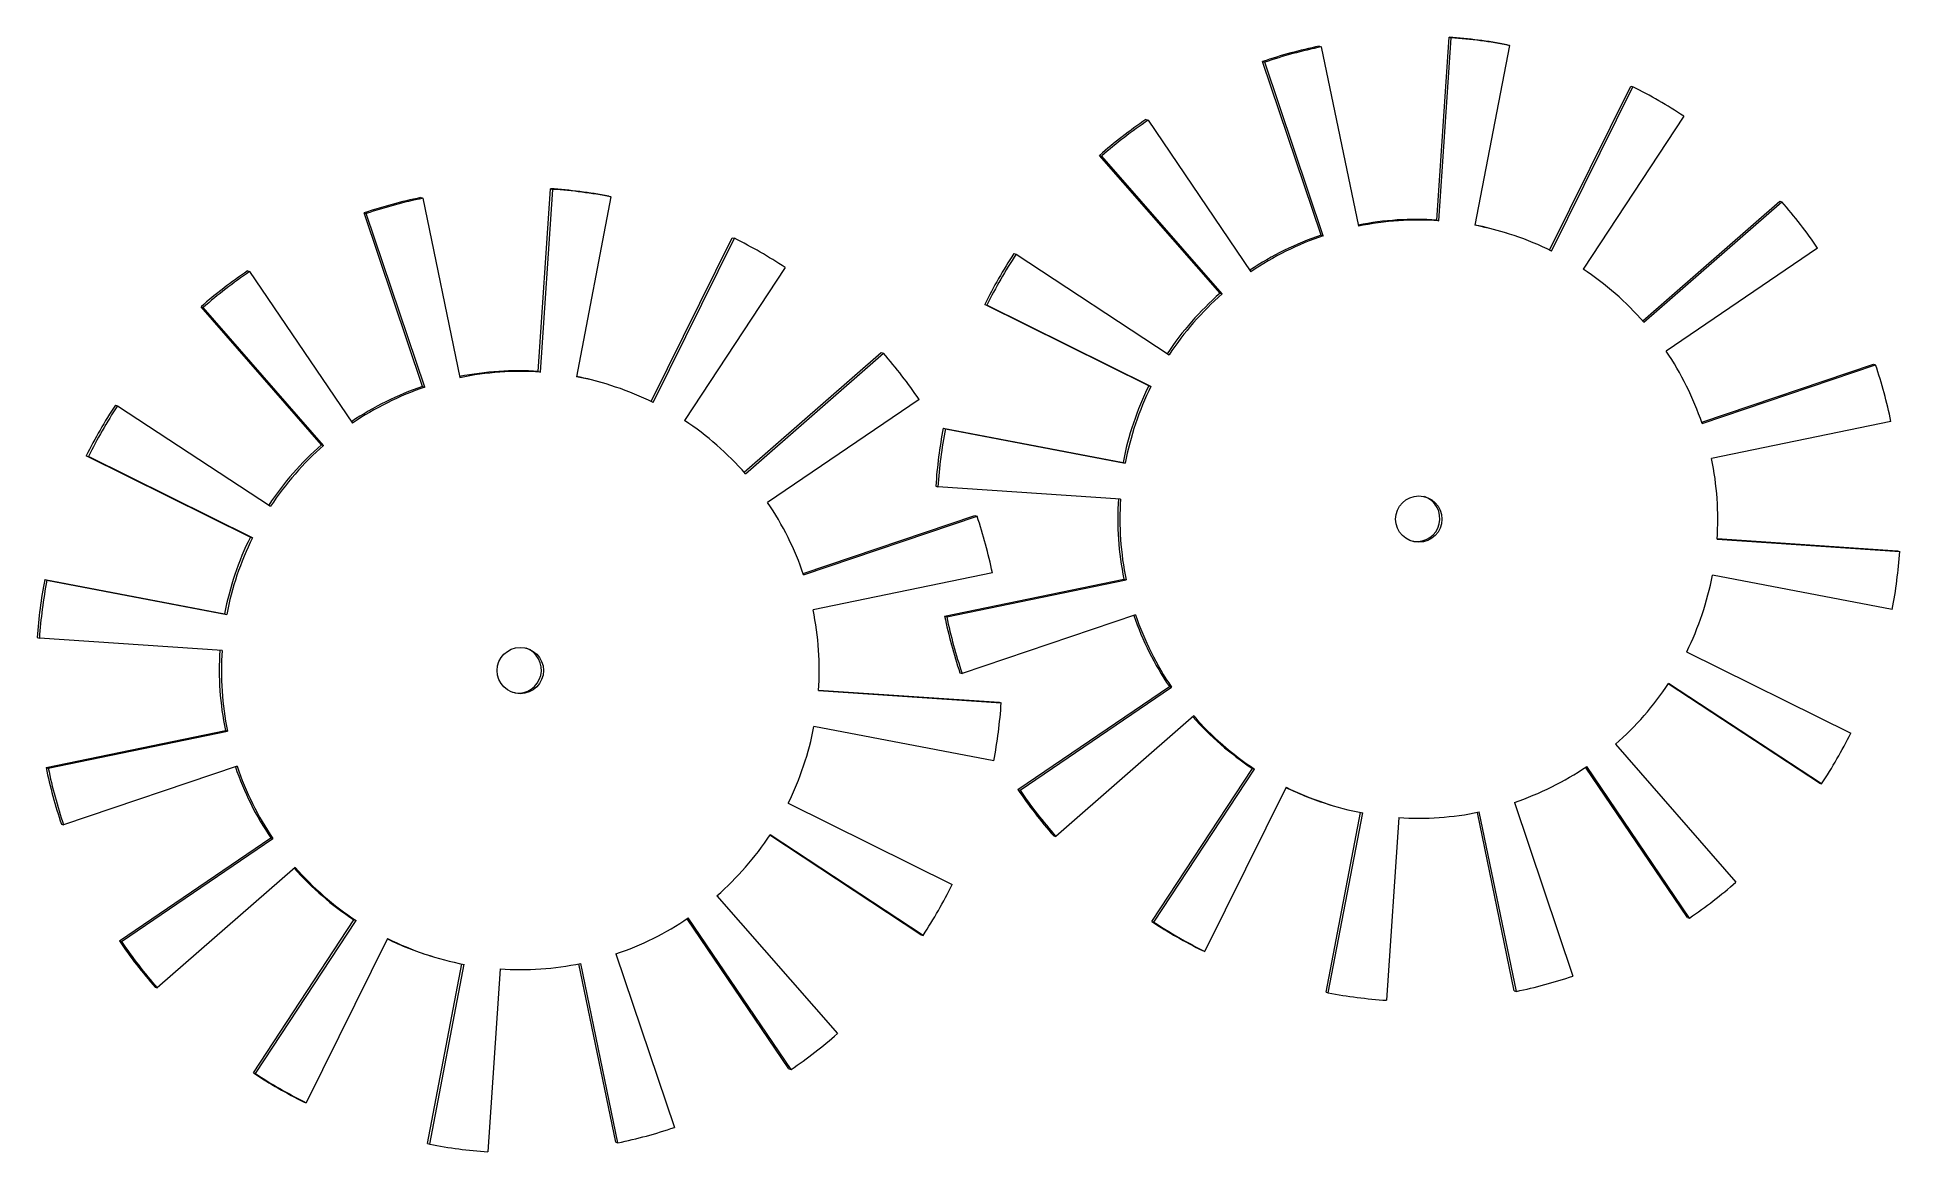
# Model space of a CAD drawing. Header units: inches. Extents: x -1.56 to 4.45, y -1.55 to 2.04.
import ezdxf

# ---------------------------------------------------------------- set-up
doc = ezdxf.new("R2010")
doc.units = ezdxf.units.IN
doc.header["$MEASUREMENT"] = 0

msp = doc.modelspace()

# ---------------------------------------------------------------- linework, layer by layer
at = {"color": 242, "linetype": 'Continuous', "lineweight": 15, "true_color": 0xcd2027}
for p, q in [((2.9554, 1.4527), (2.9951, 2.0421)), ((2.9951, 2.0421), (3.002, 2.0399)), ((2.576, 2.0133), (2.5829, 2.0112)), ((2.5829, 2.0112), (2.7023, 1.4327)), ((2.9623, 1.4506), (3.002, 2.0399)), ((3.1894, 2.0159), (3.0784, 1.4356)), ((3.1825, 2.018), (3.1894, 2.0159)), ((2.3937, 1.9638), (2.4006, 1.9617)), ((2.5824, 1.4042), (2.3937, 1.9638)), ((2.5893, 1.4021), (2.4006, 1.9617)), ((3.319, 1.3558), (3.5806, 1.8841)), ((3.3254, 1.3526), (3.5875, 1.882)), ((3.5806, 1.8841), (3.5875, 1.882)), ((2.0174, 1.7768), (2.0243, 1.7747)), ((2.0243, 1.7747), (2.3559, 1.2861)), ((3.7514, 1.788), (3.427, 1.2943)), ((1.8679, 1.6613), (1.8748, 1.6591)), ((2.2563, 1.2165), (1.8679, 1.6613)), ((2.2632, 1.2144), (1.8748, 1.6591)), ((-0.3213, 1.525), (-0.3144, 1.5229)), ((-0.3144, 1.5229), (-0.195, 0.9444)), ((0.058, 0.9644), (0.0978, 1.5538)), ((0.0649, 0.9623), (0.1047, 1.5516)), ((0.0978, 1.5538), (0.1047, 1.5516)), ((0.292, 1.5276), (0.1811, 0.9473)), ((0.2851, 1.5297), (0.292, 1.5276)), ((3.6193, 1.1277), (4.061, 1.5139)), ((3.6233, 1.1231), (4.0679, 1.5118)), ((4.061, 1.5139), (4.0679, 1.5118)), ((-0.5037, 1.4755), (-0.4968, 1.4734)), ((-0.315, 0.9159), (-0.5037, 1.4755)), ((-0.3081, 0.9138), (-0.4968, 1.4734)), ((2.9554, 1.4527), (2.9623, 1.4506)), ((0.4216, 0.8674), (0.6833, 1.3958)), ((0.428, 0.8643), (0.6902, 1.3937)), ((0.6833, 1.3958), (0.6902, 1.3937)), ((2.5824, 1.4042), (2.5893, 1.4021)), ((3.1808, 1.4102), (3.1739, 1.4123)), ((1.5918, 1.3444), (1.5987, 1.3423)), ((1.5987, 1.3423), (2.092, 1.0179)), ((4.1833, 1.3622), (3.6949, 1.0303)), ((-0.8799, 1.2885), (-0.873, 1.2863)), ((-0.873, 1.2863), (-0.5414, 0.7978)), ((0.854, 1.2997), (0.5296, 0.806)), ((2.2563, 1.2165), (2.2632, 1.2144)), ((-1.0295, 1.173), (-1.0226, 1.1708)), ((-0.6411, 0.7282), (-1.0295, 1.173)), ((-0.6342, 0.7261), (-1.0226, 1.1708)), ((1.4978, 1.1805), (1.5047, 1.1783)), ((2.0267, 0.9184), (1.4978, 1.1805)), ((2.0337, 0.9162), (1.5047, 1.1783)), ((0.7219, 0.6394), (1.1637, 1.0256)), ((0.726, 0.6348), (1.1706, 1.0235)), ((1.1637, 1.0256), (1.1706, 1.0235)), ((0.058, 0.9644), (0.0649, 0.9623)), ((3.8094, 0.8009), (4.3632, 0.988)), ((3.8107, 0.7969), (4.3701, 0.9858)), ((4.3632, 0.988), (4.3701, 0.9858)), ((-0.315, 0.9159), (-0.3081, 0.9138)), ((0.2834, 0.9219), (0.2765, 0.924)), ((2.0267, 0.9184), (2.0337, 0.9162)), ((-1.3056, 0.8561), (-1.2987, 0.854)), ((-1.2987, 0.854), (-0.8054, 0.5296)), ((1.286, 0.8739), (0.7975, 0.542)), ((1.3638, 0.782), (1.3707, 0.7799)), ((1.3638, 0.782), (1.9437, 0.6713)), ((4.4195, 0.8035), (3.8414, 0.6837)), ((-0.6411, 0.7282), (-0.6342, 0.7261)), ((1.3707, 0.7799), (1.9506, 0.6692)), ((-1.3996, 0.6922), (-1.3927, 0.69)), ((-0.8706, 0.4301), (-1.3996, 0.6922)), ((-0.8637, 0.4279), (-1.3927, 0.69)), ((1.9437, 0.6713), (1.9506, 0.6692)), ((1.3397, 0.5946), (1.3466, 0.5925)), ((1.9356, 0.5529), (1.3466, 0.5925)), ((0.912, 0.3126), (1.4659, 0.4997)), ((0.9134, 0.3086), (1.4728, 0.4975)), ((1.4659, 0.4997), (1.4728, 0.4975)), ((-0.8706, 0.4301), (-0.8637, 0.4279)), ((3.8591, 0.4237), (4.4481, 0.3841)), ((3.8592, 0.4254), (4.4412, 0.3863)), ((2.8809, 0.4163), (2.872, 0.418)), ((4.4412, 0.3863), (4.4481, 0.3841)), ((1.5222, 0.3151), (0.944, 0.1954)), ((4.424, 0.1967), (3.8441, 0.3075)), ((-1.5335, 0.2937), (-1.5266, 0.2916)), ((-1.5335, 0.2937), (-0.9537, 0.183)), ((-1.5266, 0.2916), (-0.9468, 0.1809)), ((1.3683, 0.1753), (1.9464, 0.295)), ((1.3752, 0.1732), (1.9533, 0.2929)), ((1.9464, 0.295), (1.9533, 0.2929)), ((-0.9537, 0.183), (-0.9468, 0.1809)), ((1.3683, 0.1753), (1.3752, 0.1732)), ((1.984, 0.1797), (1.4246, -0.0092)), ((-1.5577, 0.1063), (-1.5508, 0.1042)), ((-0.9617, 0.0646), (-1.5508, 0.1042)), ((3.761, 0.0604), (4.29, -0.2017)), ((1.4176, -0.0071), (1.4246, -0.0092)), ((1.6045, -0.3835), (2.0929, -0.0516)), ((1.6114, -0.3856), (2.0998, -0.0537)), ((2.0929, -0.0516), (2.0998, -0.0537)), ((4.1891, -0.3636), (3.7016, -0.043)), ((4.196, -0.3657), (3.7027, -0.0413)), ((-0.0165, -0.072), (-0.0254, -0.0703)), ((0.9617, -0.0646), (1.5508, -0.1042)), ((0.9619, -0.063), (1.5439, -0.1021)), ((1.5439, -0.1021), (1.5508, -0.1042)), ((2.1714, -0.1464), (1.7268, -0.5352)), ((-1.5291, -0.313), (-0.9509, -0.1933)), ((-1.5222, -0.3151), (-0.944, -0.1954)), ((-0.9509, -0.1933), (-0.944, -0.1954)), ((1.5266, -0.2916), (0.9468, -0.1809)), ((3.5315, -0.2378), (3.9199, -0.6825)), ((-1.5291, -0.313), (-1.5222, -0.3151)), ((-0.9134, -0.3086), (-1.4728, -0.4975)), ((2.0364, -0.8092), (2.3608, -0.3156)), ((2.0433, -0.8114), (2.3677, -0.3177)), ((2.3608, -0.3156), (2.3677, -0.3177)), ((3.7635, -0.7959), (3.435, -0.312)), ((3.7704, -0.798), (3.4388, -0.3094)), ((1.6045, -0.3835), (1.6114, -0.3856)), ((2.4693, -0.376), (2.2072, -0.9054)), ((4.1891, -0.3636), (4.196, -0.3657)), ((0.8637, -0.4279), (1.3927, -0.69)), ((2.5984, -1.0371), (2.7092, -0.4577)), ((2.6053, -1.0392), (2.7163, -0.459)), ((2.607, -0.4315), (2.6139, -0.4336)), ((2.8324, -0.474), (2.7927, -1.0633)), ((3.2049, -1.0324), (3.0861, -0.4574)), ((3.2118, -1.0346), (3.0924, -0.4561)), ((3.2054, -0.4255), (3.3941, -0.9851)), ((-1.4797, -0.4954), (-1.4728, -0.4975)), ((-1.2929, -0.8718), (-0.8044, -0.5399)), ((-0.8044, -0.5399), (-0.7975, -0.542)), ((1.2918, -0.8519), (0.8043, -0.5313)), ((1.2987, -0.854), (0.8054, -0.5296)), ((1.7199, -0.5331), (1.7268, -0.5352)), ((-1.286, -0.8739), (-0.7975, -0.542)), ((-0.726, -0.6348), (-1.1706, -1.0235)), ((0.6342, -0.7261), (1.0226, -1.1708)), ((-0.8609, -1.2976), (-0.5365, -0.8039)), ((-0.854, -1.2997), (-0.5296, -0.806)), ((-0.5365, -0.8039), (-0.5296, -0.806)), ((0.8661, -1.2842), (0.5377, -0.8003)), ((0.873, -1.2863), (0.5414, -0.7978)), ((2.0364, -0.8092), (2.0433, -0.8114)), ((3.7635, -0.7959), (3.7704, -0.798)), ((-1.2929, -0.8718), (-1.286, -0.8739)), ((-0.428, -0.8643), (-0.6902, -1.3937)), ((1.2918, -0.8519), (1.2987, -0.854)), ((-0.2989, -1.5254), (-0.1881, -0.946)), ((-0.292, -1.5276), (-0.1811, -0.9473)), ((-0.2903, -0.9198), (-0.2834, -0.9219)), ((0.3075, -1.5207), (0.1888, -0.9457)), ((0.3144, -1.5229), (0.195, -0.9444)), ((0.3081, -0.9138), (0.4968, -1.4734)), ((2.2003, -0.9032), (2.2072, -0.9054)), ((-0.0649, -0.9623), (-0.1047, -1.5516)), ((-1.1775, -1.0214), (-1.1706, -1.0235)), ((2.5984, -1.0371), (2.6053, -1.0392)), ((3.2049, -1.0324), (3.2118, -1.0346)), ((-0.8609, -1.2976), (-0.854, -1.2997)), ((0.8661, -1.2842), (0.873, -1.2863)), ((-0.6971, -1.3915), (-0.6902, -1.3937)), ((-0.2989, -1.5254), (-0.292, -1.5276)), ((0.3075, -1.5207), (0.3144, -1.5229))]:
    msp.add_line(p, q, dxfattribs=at)
for centre in [(2.8973, 0.4883), (0, 0)]:
    msp.add_circle(centre, 0.0747, dxfattribs=at)
for centre, radius, start, end in [((2.891, 0.4922), 1.5533, 79.1856, 86.15693), ((2.8911, 0.4915), 1.5541, 101.69717, 108.66622), ((2.898, 0.4894), 1.5541, 101.69717, 108.66622), ((2.8979, 0.4901), 1.5533, 79.1856, 86.15693), ((2.8979, 0.4901), 1.5534, 56.67167, 63.64282), ((2.8916, 0.4905), 1.5552, 124.1996, 131.16524), ((2.8985, 0.4884), 1.5552, 124.1996, 131.16524), ((-0.0063, 0.0032), 1.5541, 101.69717, 108.66622), ((0.0006, 0.0011), 1.5541, 101.69717, 108.66622), ((-0.0063, 0.0039), 1.5533, 79.1856, 86.15693), ((0.0006, 0.0018), 1.5533, 79.1856, 86.15693), ((2.8973, 0.4895), 1.5542, 34.16355, 41.13216), ((2.8908, 0.4914), 0.9635, 86.15729, 101.32091), ((2.8977, 0.4892), 0.9635, 86.1573, 101.69753), ((0.0005, 0.0018), 1.5534, 56.67167, 63.64282), ((2.891, 0.4908), 0.9641, 108.66675, 123.93145), ((2.8979, 0.4886), 0.9641, 108.66676, 124.20015), ((2.8977, 0.4895), 0.9633, 63.6428, 79.18556), ((2.8908, 0.4916), 0.9633, 72.91147, 78.75841), ((2.8922, 0.4899), 1.5561, 146.69148, 153.65458), ((2.8991, 0.4878), 1.5561, 146.69148, 153.65458), ((-0.0058, 0.0022), 1.5552, 124.1996, 131.16524), ((0.0011, 0), 1.5552, 124.1996, 131.16524), ((2.8975, 0.4892), 0.9636, 41.13177, 56.67126), ((2.8914, 0.4902), 0.9648, 131.16563, 146.57191), ((2.8983, 0.4881), 0.9648, 131.16564, 146.69189), ((0, 0.0011), 1.5542, 34.16355, 41.13216), ((2.897, 0.4888), 0.9642, 18.63065, 34.16301), ((-0.0066, 0.0031), 0.9635, 86.15729, 101.32091), ((0.0003, 0.0009), 0.9635, 86.1573, 101.69753), ((2.8963, 0.4889), 1.5554, 11.66599, 18.6312), ((-0.0064, 0.0025), 0.9641, 108.66675, 123.93145), ((0.0005, 0.0003), 0.9641, 108.66676, 124.20015), ((0.0004, 0.0012), 0.9633, 63.6428, 79.18556), ((-0.0065, 0.0033), 0.9633, 72.91147, 78.75841), ((2.8916, 0.4901), 0.9651, 153.6546, 169.1776), ((2.8985, 0.4879), 0.9651, 153.6546, 169.1776), ((-0.0051, 0.0016), 1.5561, 146.69148, 153.65458), ((0.0018, -0.0005), 1.5561, 146.69148, 153.65458), ((0.0002, 0.0009), 0.9636, 41.13177, 56.67126), ((2.8923, 0.4899), 1.5561, 169.17756, 176.14048), ((-0.006, 0.0019), 0.9648, 131.16563, 146.57191), ((0.0009, -0.0002), 0.9648, 131.16564, 146.69189), ((2.8992, 0.4877), 1.5561, 169.17756, 176.14048), ((2.8964, 0.4887), 0.9649, 356.14011, 11.66563), ((-0.0003, 0.0005), 0.9642, 18.63065, 34.16301), ((2.8914, 0.4901), 0.9649, 176.2384, 191.66564), ((2.8983, 0.488), 0.9649, 176.14011, 191.66563), ((2.8904, 0.4904), 0.0748, 262.69172, 70.10866), ((-0.0011, 0.0006), 1.5554, 11.66599, 18.6312), ((-0.0057, 0.0018), 0.9651, 153.6546, 169.1776), ((0.0012, -0.0004), 0.9651, 153.6546, 169.1776), ((2.8955, 0.4889), 1.5561, 349.17756, 356.14048), ((2.8962, 0.4887), 0.9651, 333.6546, 349.1776), ((-0.0051, 0.0016), 1.5561, 169.17756, 176.14048), ((0.0018, -0.0006), 1.5561, 169.17756, 176.14048), ((-0.0009, 0.0003), 0.9649, 356.14011, 11.66563), ((2.8915, 0.4898), 1.5554, 191.66599, 198.6312), ((2.8984, 0.4877), 1.5554, 191.66599, 198.6312), ((2.8908, 0.4899), 0.9642, 198.88147, 214.16302), ((2.8977, 0.4878), 0.9642, 198.63065, 214.16301), ((-0.006, 0.0018), 0.9649, 176.2384, 191.66564), ((0.0009, -0.0003), 0.9649, 176.14011, 191.66563), ((-0.0069, 0.0021), 0.0748, 262.69172, 70.10866), ((2.8964, 0.4885), 0.9648, 311.16564, 326.69189), ((-0.0018, 0.0006), 1.5561, 349.17756, 356.14048), ((2.8902, 0.4895), 0.9636, 221.49706, 236.67128), ((2.8972, 0.4874), 0.9636, 221.13177, 236.67126), ((-0.0012, 0.0004), 0.9651, 333.6546, 349.1776), ((2.8956, 0.4888), 1.5561, 326.69148, 333.65458), ((-0.0058, 0.0015), 1.5554, 191.66599, 198.6312), ((0.0011, -0.0006), 1.5554, 191.66599, 198.6312), ((-0.0066, 0.0016), 0.9642, 198.88147, 214.16302), ((0.0003, -0.0005), 0.9642, 198.63065, 214.16301), ((2.8968, 0.488), 0.9641, 288.66676, 304.20015), ((2.8905, 0.4893), 1.5542, 214.16355, 221.13216), ((2.8974, 0.4872), 1.5542, 214.16355, 221.13216), ((2.8901, 0.4893), 0.9633, 244.06697, 252.91143), ((2.897, 0.4871), 0.9633, 243.6428, 259.18556), ((2.897, 0.4874), 0.9635, 266.1573, 281.69753), ((-0.0009, 0.0002), 0.9648, 311.16564, 326.69189), ((-0.0071, 0.0012), 0.9636, 221.49706, 236.67128), ((-0.0002, -0.0009), 0.9636, 221.13177, 236.67126), ((-0.0018, 0.0005), 1.5561, 326.69148, 333.65458), ((2.8962, 0.4883), 1.5552, 304.1996, 311.16524), ((-0.0005, -0.0003), 0.9641, 288.66676, 304.20015), ((2.8899, 0.4887), 1.5534, 236.67167, 243.64282), ((2.8968, 0.4865), 1.5534, 236.67167, 243.64282), ((-0.0069, 0.001), 1.5542, 214.16355, 221.13216), ((0, -0.0011), 1.5542, 214.16355, 221.13216), ((-0.0073, 0.001), 0.9633, 244.06697, 252.91143), ((-0.0004, -0.0012), 0.9633, 243.6428, 259.18556), ((-0.0003, -0.0009), 0.9635, 266.1573, 281.69753), ((2.8967, 0.4872), 1.5541, 281.69717, 288.66622), ((2.8968, 0.4865), 1.5533, 259.1856, 266.15693), ((-0.0011, 0), 1.5552, 304.1996, 311.16524), ((-0.0074, 0.0004), 1.5534, 236.67167, 243.64282), ((-0.0005, -0.0018), 1.5534, 236.67167, 243.64282), ((-0.0006, -0.0011), 1.5541, 281.69717, 288.66622), ((-0.0006, -0.0018), 1.5533, 259.1856, 266.15693)]:
    msp.add_arc(centre, radius, start, end, dxfattribs=at)

doc.saveas('drawing.dxf')
